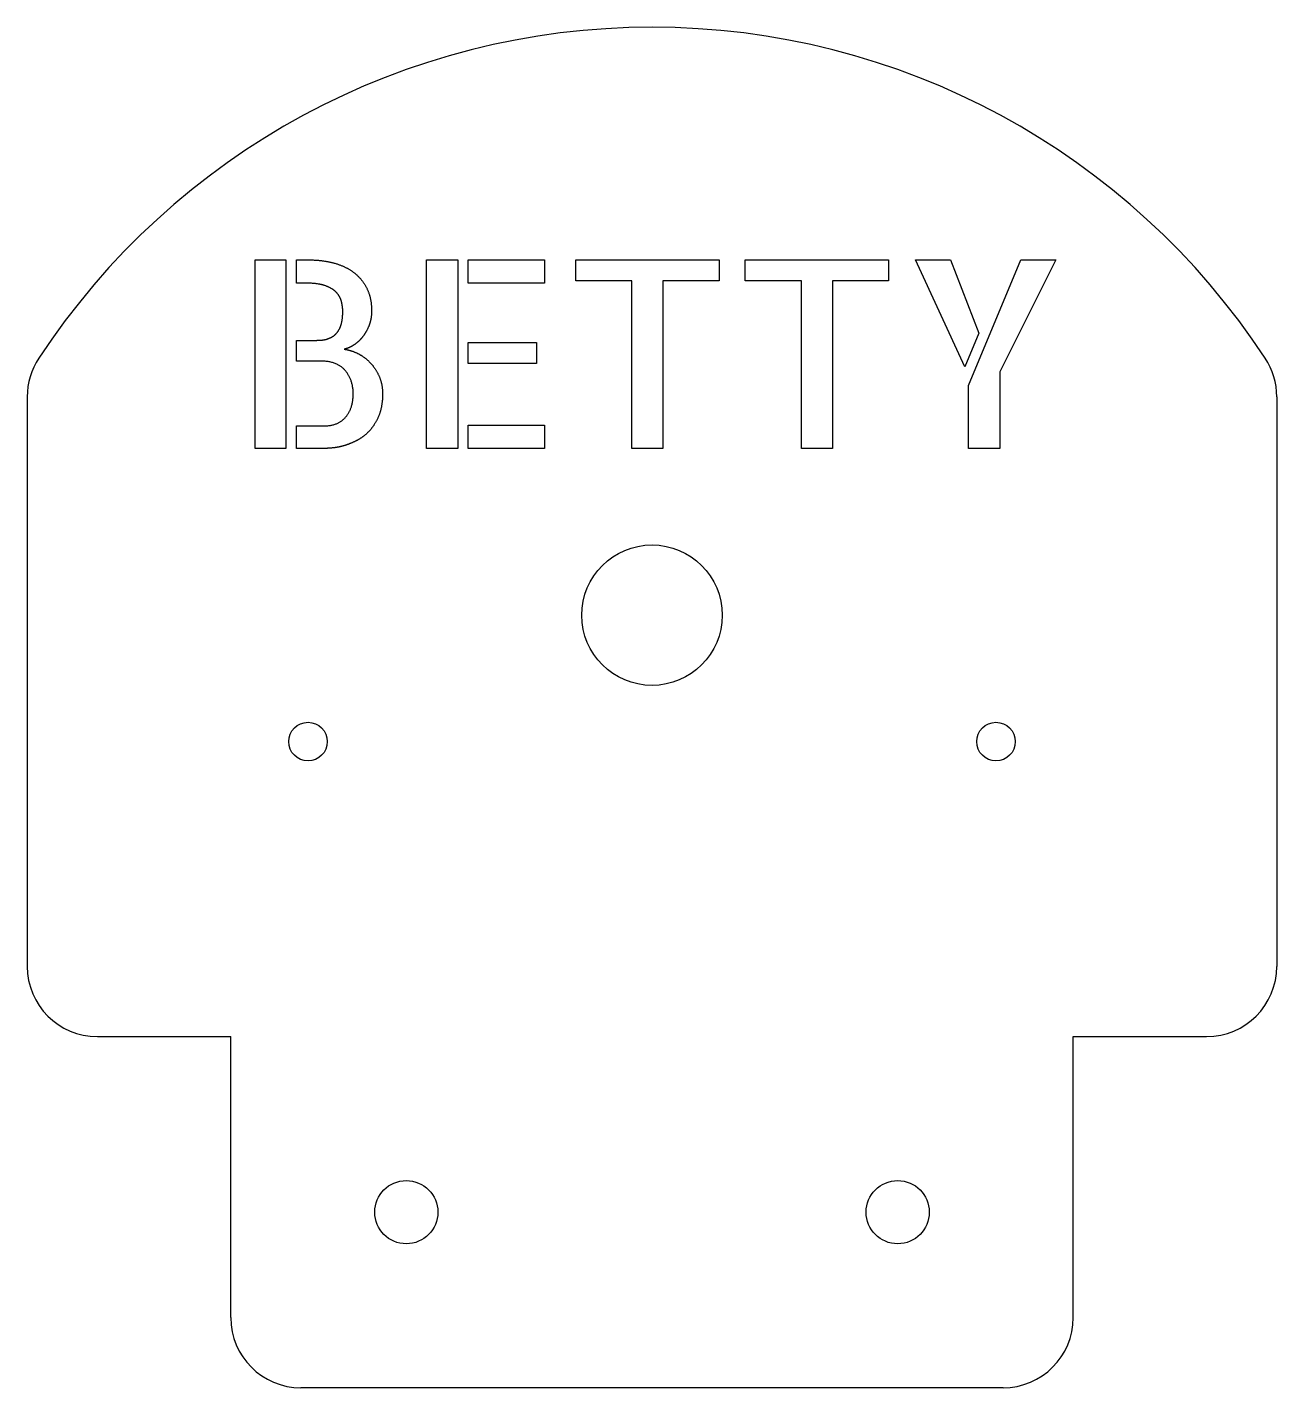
# Model space of a CAD drawing. Extents: x -89 to 89, y -124 to 70.
import ezdxf

# ---------------------------------------------------------------- set-up
doc = ezdxf.new("R2010")
doc.units = 0
doc.layers.get('0').update_dxf_attribs({"linetype": 'CONTINUOUS'})
doc.layers.add('VISIBLE', color=7, linetype='CONTINUOUS')

msp = doc.modelspace()

# ---------------------------------------------------------------- linework, layer by layer
for centre in [(-35, -99), (35, -99)]:
    msp.add_circle(centre, 4.5)
at = {"layer": 'VISIBLE'}
for p, q in [((-56.51, 9.75), (-56.51, 36.58)), ((-56.51, 36.58), (-52.14, 36.58)), ((-52.14, 36.58), (-52.14, 9.75)), ((-50.65, 33.27), (-50.65, 36.58)), ((-50.65, 36.58), (-48.79, 36.58)), ((-32.11, 9.75), (-32.11, 36.58)), ((-32.11, 36.58), (-27.68, 36.58)), ((-27.68, 36.58), (-27.68, 9.75)), ((-26.18, 36.58), (-15.33, 36.58)), ((-26.18, 33.27), (-26.18, 36.58)), ((-15.33, 36.58), (-15.33, 33.27)), ((-10.86, 36.58), (9.56, 36.58)), ((-10.86, 33.59), (-10.86, 36.58)), ((9.56, 36.58), (9.56, 33.59)), ((13.28, 36.58), (33.7, 36.58)), ((13.28, 33.59), (13.28, 36.58)), ((33.7, 36.58), (33.7, 33.59)), ((37.52, 36.58), (42.51, 36.58)), ((44.58, 21.36), (37.52, 36.58)), ((42.51, 36.58), (46.55, 26.13)), ((45.1, 18.71), (52.52, 36.58)), ((57.51, 36.58), (49.53, 20.67)), ((52.52, 36.58), (57.51, 36.58)), ((-49.23, 33.27), (-50.65, 33.27)), ((-15.33, 33.27), (-26.18, 33.27)), ((-2.85, 33.59), (-10.86, 33.59)), ((-2.85, 9.75), (-2.85, 33.59)), ((9.56, 33.59), (1.56, 33.59)), ((1.56, 33.59), (1.56, 9.75)), ((21.29, 33.59), (13.28, 33.59)), ((21.29, 9.75), (21.29, 33.59)), ((33.7, 33.59), (25.69, 33.59)), ((25.69, 33.59), (25.69, 9.75)), ((46.55, 26.13), (44.58, 21.36)), ((-50.65, 22.16), (-50.65, 25.11)), ((-50.65, 25.11), (-48.9, 25.11)), ((-26.18, 21.84), (-26.18, 24.82)), ((-26.18, 24.82), (-16.46, 24.82)), ((-16.46, 24.82), (-16.46, 21.84)), ((-47.01, 22.16), (-50.65, 22.16)), ((-16.46, 21.84), (-26.18, 21.84)), ((49.53, 20.67), (49.53, 9.75)), ((45.1, 9.75), (45.1, 18.71)), ((-89, 17.09), (-89, -64)), ((89, 17.09), (89, -64)), ((-50.65, 9.75), (-50.65, 12.95)), ((-50.65, 12.95), (-46.67, 12.95)), ((-26.18, 9.75), (-26.18, 13.06)), ((-26.18, 13.06), (-15.33, 13.06)), ((-15.33, 13.06), (-15.33, 9.75)), ((-52.14, 9.75), (-56.51, 9.75)), ((-46.42, 9.75), (-50.65, 9.75)), ((-27.68, 9.75), (-32.11, 9.75)), ((-15.33, 9.75), (-26.18, 9.75)), ((1.56, 9.75), (-2.85, 9.75)), ((25.69, 9.75), (21.29, 9.75)), ((49.53, 9.75), (45.1, 9.75)), ((-79, -74), (-60, -74)), ((-60, -114), (-60, -74)), ((60, -114), (60, -74)), ((60, -74), (79, -74)), ((50, -124), (-50, -124))]:
    msp.add_line(p, q, dxfattribs=at)
for centre, radius in [((0, -14), 10), ((-49, -32), 2.75), ((49, -32), 2.75), ((-35, -99), 4.5), ((35, -99), 4.5)]:
    msp.add_circle(centre, radius, dxfattribs=at)
for centre, radius, start, end in [((0, -34.81), 104.52, 33.3048, 146.6952), ((-79, 17.09), 10, 146.6952, 180), ((79, 17.09), 10, 0, 33.3048), ((-79, -64), 10, 180, 270), ((79, -64), 10, 270, 0), ((-50, -114), 10, 180, 270), ((50, -114), 10, 270, 0)]:
    msp.add_arc(centre, radius, start, end, dxfattribs=at)
for points in [[(-48.79, 36.58), (-47.08, 36.58), (-45.47, 36.18)], [(-45.47, 36.18), (-43.87, 35.78), (-42.64, 34.91)], [(-42.64, 34.91), (-41.4, 34.03), (-40.67, 32.63)], [(-46.53, 32.9), (-47.55, 33.27), (-49.23, 33.27)], [(-44.97, 31.96), (-45.51, 32.54), (-46.53, 32.9)], [(-44.24, 30.67), (-44.42, 31.38), (-44.97, 31.96)], [(-40.67, 32.63), (-39.94, 31.23), (-39.94, 29.3)], [(-44.51, 26.79), (-44.05, 27.66), (-44.05, 29.3)], [(-44.05, 29.3), (-44.05, 29.95), (-44.24, 30.67)], [(-39.94, 29.3), (-39.94, 28.17), (-40.31, 27.24)], [(-40.31, 27.24), (-40.67, 26.31), (-41.22, 25.62)], [(-47.26, 25.15), (-46.42, 25.18), (-45.7, 25.55)], [(-45.7, 25.55), (-44.97, 25.91), (-44.51, 26.79)], [(-41.22, 25.62), (-41.76, 24.93), (-42.47, 24.47)], [(-48.9, 25.11), (-48.1, 25.11), (-47.26, 25.15)], [(-42.47, 24.47), (-43.18, 24.02), (-43.84, 23.87)], [(-43.84, 23.87), (-43, 23.76), (-42.05, 23.33)], [(-42.05, 23.33), (-41.11, 22.89), (-40.29, 22.09)], [(-43.69, 20.82), (-44.82, 22.16), (-47.01, 22.16)], [(-40.29, 22.09), (-39.47, 21.29), (-38.92, 20.14)], [(-42.56, 17.5), (-42.56, 19.47), (-43.69, 20.82)], [(-38.92, 20.14), (-38.38, 19), (-38.38, 17.5)], [(-43.65, 14.19), (-42.56, 15.43), (-42.56, 17.5)], [(-38.38, 17.5), (-38.38, 15.69), (-38.92, 14.38)], [(-46.67, 12.95), (-44.75, 12.95), (-43.65, 14.19)], [(-38.92, 14.38), (-39.47, 13.06), (-40.29, 12.21)], [(-40.29, 12.21), (-41.11, 11.35), (-42.07, 10.86)], [(-45.51, 9.81), (-46.2, 9.75), (-46.42, 9.75)], [(-43.93, 10.11), (-44.82, 9.86), (-45.51, 9.81)], [(-42.07, 10.86), (-43.03, 10.37), (-43.93, 10.11)]]:
    msp.add_open_spline(points, degree=2, dxfattribs=at)

doc.saveas('drawing.dxf')
